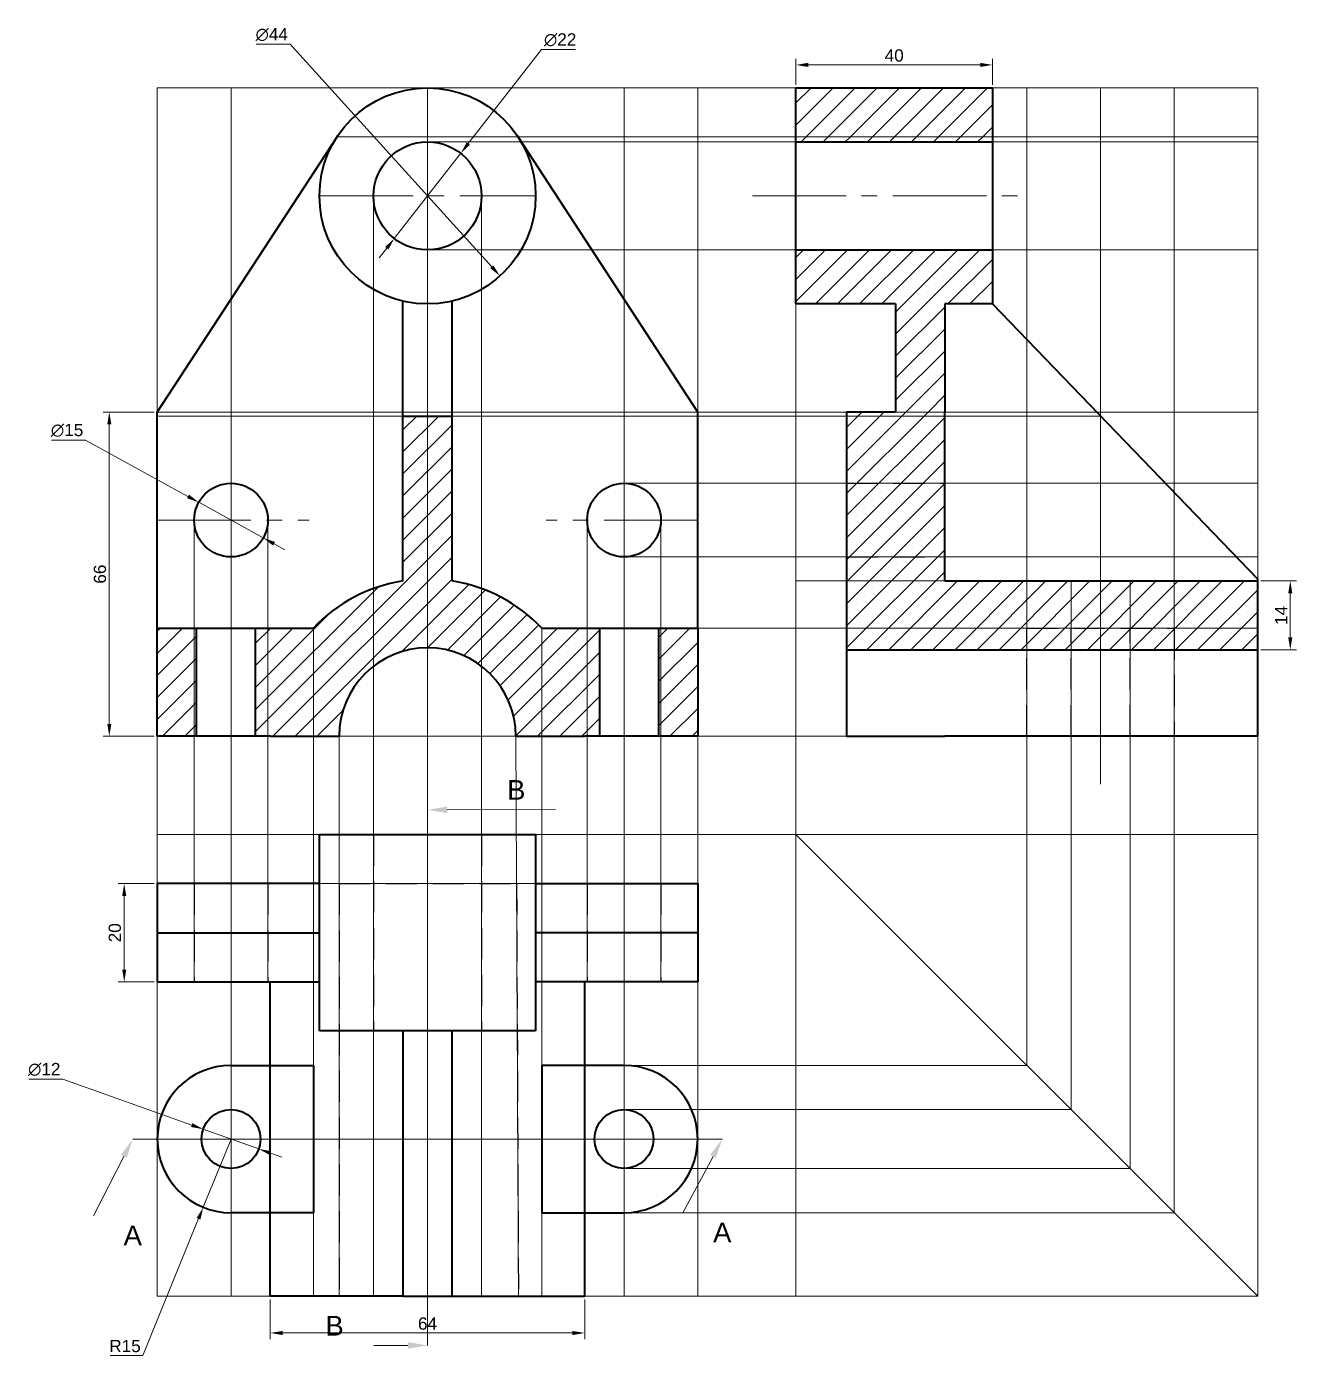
# Model space of a CAD drawing. Header units: millimetres. Extents: x 1610 to 2466, y 1959 to 2250.
# Drawn here: x 2207.5 to 2466, y 1979 to 2249.5 of the extents above; entities that cross this region are included whole.
import ezdxf
from ezdxf import colors
from ezdxf.entities.mleader import LeaderData, LeaderLine
from ezdxf.math import Vec2, Vec3

# ---------------------------------------------------------------- set-up
doc = ezdxf.new("R2010")
doc.units = ezdxf.units.MM
doc.linetypes.add('CENTER2', pattern=[28.575, 19.05, -3.175, 3.175, -3.175])
doc.linetypes.add('DASHED2', pattern=[9.525, 6.35, -3.175])
for name, color, linetype, lineweight in [('centre', 1, 'CENTER2', 20), ('dimension', 6, 'Continuous', 20), ('hidden', 3, 'DASHED2', 30), ('object', 2, 'Continuous', 40), ('projection', 5, 'Continuous', 5)]:
    doc.layers.add(name, color=color, linetype=linetype, lineweight=lineweight)
doc.styles.get("Standard").update_dxf_attribs({"font": 'arial.ttf'})
doc.dimstyles.new('ISO-25', dxfattribs={"dimtxt": 2.5, "dimasz": 2.5, "dimexe": 1.25, "dimexo": 0.625, "dimtad": 1, "dimtoh": 1, "dimdec": 1, "dimtxsty": 'Standard', "dimcen": 2.5, "dimclrd": 256, "dimclre": 256, "dimclrt": 256, "dimadec": 0, "dimazin": 0, "dimtfac": 1, "dimtdec": 1, "dimtmove": 1, "dimatfit": 1, "dimfxl": 1, "dimtfillclr": 256, "dimlwd": -1, "dimlwe": -1, "dimarcsym": 0})

# ---------------------------------------------------------------- blocks, each defined once
blk = doc.blocks.new('*D22')
at = {"layer": 'Defpoints', "color": 0, "transparency": 16777216}
for p in [(2458.16, 2136.64), (2458.16, 2122.64), (2464.79, 2122.64)]:
    blk.add_point(p, dxfattribs=at)
at = {"layer": 'dimension', "transparency": 16777216}
for p, q in [((2458.79, 2136.64), (2466.04, 2136.64)), ((2464.79, 2134.14), (2464.79, 2125.14)), ((2458.79, 2122.64), (2466.04, 2122.64))]:
    blk.add_line(p, q, dxfattribs=at)
for points in [[(2464.37, 2134.14), (2465.2, 2134.14), (2464.79, 2136.64)], [(2464.37, 2125.14), (2465.2, 2125.14), (2464.79, 2122.64)]]:
    blk.add_solid(points, dxfattribs=at)
at = {"layer": 'dimension', "transparency": 16777216, "insert": (2462.91, 2129.64), "char_height": 2.5, "attachment_point": 5, "rotation": 90}
blk.add_mtext('14', dxfattribs=at)
blk = doc.blocks.new('*D23')
at = {"layer": 'Defpoints', "color": 0, "transparency": 16777216}
for p in [(2224.38, 2171.03), (2234.16, 2171.03), (2234.16, 2105.03)]:
    blk.add_point(p, dxfattribs=at)
at = {"layer": 'dimension', "transparency": 16777216}
for p, q in [((2233.54, 2171.03), (2223.13, 2171.03)), ((2224.38, 2107.53), (2224.38, 2168.53)), ((2233.54, 2105.03), (2223.13, 2105.03))]:
    blk.add_line(p, q, dxfattribs=at)
for points in [[(2223.97, 2168.53), (2224.8, 2168.53), (2224.38, 2171.03)], [(2223.97, 2107.53), (2224.8, 2107.53), (2224.38, 2105.03)]]:
    blk.add_solid(points, dxfattribs=at)
at = {"layer": 'dimension', "transparency": 16777216, "insert": (2222.48, 2138.03), "char_height": 2.5, "attachment_point": 5, "rotation": 90}
blk.add_mtext('66', dxfattribs=at)
blk = doc.blocks.new('*D24')
at = {"layer": 'Defpoints', "color": 0, "transparency": 16777216}
for p in [(2404.16, 2241.69), (2364.16, 2237.03), (2404.16, 2237.03)]:
    blk.add_point(p, dxfattribs=at)
at = {"layer": 'dimension', "transparency": 16777216}
for p, q in [((2364.16, 2237.65), (2364.16, 2242.94)), ((2404.16, 2237.65), (2404.16, 2242.94)), ((2366.66, 2241.69), (2401.66, 2241.69))]:
    blk.add_line(p, q, dxfattribs=at)
for points in [[(2366.66, 2242.11), (2366.66, 2241.28), (2364.16, 2241.69)], [(2401.66, 2242.11), (2401.66, 2241.28), (2404.16, 2241.69)]]:
    blk.add_solid(points, dxfattribs=at)
at = {"layer": 'dimension', "transparency": 16777216, "insert": (2384.16, 2243.6), "char_height": 2.5, "attachment_point": 5}
blk.add_mtext('40', dxfattribs=at)
blk = doc.blocks.new('*D25')
at = {"layer": 'Defpoints', "color": 0, "transparency": 16777216}
for p in [(2234.16, 2075.03), (2227.42, 2055.03), (2234.16, 2055.03)]:
    blk.add_point(p, dxfattribs=at)
at = {"layer": 'dimension', "transparency": 16777216}
for p, q in [((2233.54, 2075.03), (2226.17, 2075.03)), ((2227.42, 2072.53), (2227.42, 2057.53)), ((2233.54, 2055.03), (2226.17, 2055.03))]:
    blk.add_line(p, q, dxfattribs=at)
for points in [[(2227.01, 2072.53), (2227.84, 2072.53), (2227.42, 2075.03)], [(2227.01, 2057.53), (2227.84, 2057.53), (2227.42, 2055.03)]]:
    blk.add_solid(points, dxfattribs=at)
at = {"layer": 'dimension', "transparency": 16777216, "insert": (2225.52, 2065.03), "char_height": 2.5, "attachment_point": 5, "rotation": 90}
blk.add_mtext('20', dxfattribs=at)
blk = doc.blocks.new('*D26')
at = {"layer": 'Defpoints', "color": 0, "transparency": 16777216}
for p in [(2257.16, 1991.03), (2321.16, 1991.03), (2321.16, 1983.56)]:
    blk.add_point(p, dxfattribs=at)
at = {"layer": 'dimension', "transparency": 16777216}
for p, q in [((2257.16, 1990.4), (2257.16, 1982.31)), ((2321.16, 1990.4), (2321.16, 1982.31)), ((2259.66, 1983.56), (2318.66, 1983.56))]:
    blk.add_line(p, q, dxfattribs=at)
for points in [[(2259.66, 1983.97), (2259.66, 1983.14), (2257.16, 1983.56)], [(2318.66, 1983.97), (2318.66, 1983.14), (2321.16, 1983.56)]]:
    blk.add_solid(points, dxfattribs=at)
at = {"layer": 'dimension', "transparency": 16777216, "insert": (2289.16, 1985.46), "char_height": 2.5, "attachment_point": 5}
blk.add_mtext('64', dxfattribs=at)
blk = doc.blocks.new('*D28')
at = {"layer": 'Defpoints', "color": 0, "transparency": 16777216}
for p in [(2249.16, 2023.03), (2243.5, 2009.14)]:
    blk.add_point(p, dxfattribs=at)
at = {"layer": 'dimension', "transparency": 16777216}
for p, q in [((2249.16, 2023.03), (2243.5, 2009.14)), ((2231.2, 1978.99), (2242.55, 2006.83)), ((2224.58, 1978.99), (2231.2, 1978.99))]:
    blk.add_line(p, q, dxfattribs=at)
blk.add_solid([(2242.17, 2006.98), (2242.94, 2006.67), (2243.5, 2009.14)], dxfattribs=at)
at = {"layer": 'dimension', "transparency": 16777216, "insert": (2227.58, 1980.89), "char_height": 2.5, "attachment_point": 5}
blk.add_mtext('R15', dxfattribs=at)
blk = doc.blocks.new('*D30')
at = {"layer": 'Defpoints', "color": 0, "transparency": 16777216}
for p in [(2243.51, 2025.04), (2254.82, 2021.02)]:
    blk.add_point(p, dxfattribs=at)
at = {"layer": 'dimension', "transparency": 16777216}
for p, q in [((2208, 2035.22), (2214.9, 2035.22)), ((2214.9, 2035.22), (2241.16, 2025.88)), ((2254.82, 2021.02), (2243.51, 2025.04)), ((2257.17, 2020.18), (2259.53, 2019.34))]:
    blk.add_line(p, q, dxfattribs=at)
for points in [[(2241.29, 2026.27), (2241.02, 2025.49), (2243.51, 2025.04)], [(2257.31, 2020.57), (2257.03, 2019.79), (2254.82, 2021.02)]]:
    blk.add_solid(points, dxfattribs=at)
at = {"layer": 'dimension', "transparency": 16777216, "insert": (2211.14, 2037.2), "char_height": 2.5, "attachment_point": 5}
blk.add_mtext('∅12', dxfattribs=at)
blk = doc.blocks.new('*D31')
at = {"layer": 'Defpoints', "color": 0, "transparency": 16777216}
for p in [(2242.59, 2152.65), (2255.73, 2145.41)]:
    blk.add_point(p, dxfattribs=at)
at = {"layer": 'dimension', "transparency": 16777216}
for p, q in [((2212.63, 2165.32), (2219.57, 2165.32)), ((2219.57, 2165.32), (2240.4, 2153.85)), ((2255.73, 2145.41), (2242.59, 2152.65)), ((2257.92, 2144.21), (2260.11, 2143))]:
    blk.add_line(p, q, dxfattribs=at)
for points in [[(2240.6, 2154.22), (2240.2, 2153.49), (2242.59, 2152.65)], [(2258.12, 2144.57), (2257.72, 2143.84), (2255.73, 2145.41)]]:
    blk.add_solid(points, dxfattribs=at)
at = {"layer": 'dimension', "transparency": 16777216, "insert": (2215.79, 2167.29), "char_height": 2.5, "attachment_point": 5}
blk.add_mtext('∅15', dxfattribs=at)
blk = doc.blocks.new('*D32')
at = {"layer": 'Defpoints', "color": 0, "transparency": 16777216}
for p in [(2274.4, 2231.34), (2303.93, 2198.72)]:
    blk.add_point(p, dxfattribs=at)
at = {"layer": 'dimension', "transparency": 16777216}
for p, q in [((2254.3, 2245.89), (2261.22, 2245.89)), ((2261.22, 2245.89), (2302.25, 2200.58))]:
    blk.add_line(p, q, dxfattribs=at)
blk.add_solid([(2302.56, 2200.86), (2301.94, 2200.3), (2303.93, 2198.72)], dxfattribs=at)
at = {"layer": 'dimension', "transparency": 16777216, "insert": (2257.45, 2247.86), "char_height": 2.5, "attachment_point": 5}
blk.add_mtext('∅44', dxfattribs=at)
blk = doc.blocks.new('*D33')
at = {"layer": 'Defpoints', "color": 0, "transparency": 16777216}
for p in [(2295.93, 2223.71), (2282.4, 2206.35)]:
    blk.add_point(p, dxfattribs=at)
at = {"layer": 'dimension', "transparency": 16777216}
for p, q in [((2312.39, 2244.83), (2297.46, 2225.68)), ((2319.29, 2244.83), (2312.39, 2244.83)), ((2282.4, 2206.35), (2295.93, 2223.71)), ((2280.86, 2204.38), (2279.33, 2202.41))]:
    blk.add_line(p, q, dxfattribs=at)
for points in [[(2297.13, 2225.93), (2297.79, 2225.42), (2295.93, 2223.71)], [(2280.53, 2204.64), (2281.19, 2204.13), (2282.4, 2206.35)]]:
    blk.add_solid(points, dxfattribs=at)
at = {"layer": 'dimension', "transparency": 16777216, "insert": (2316.16, 2246.8), "char_height": 2.5, "attachment_point": 5}
blk.add_mtext('∅22', dxfattribs=at)

msp = doc.modelspace()

# ---------------------------------------------------------------- hatches: boundary and pattern name
at = {"layer": 'dimension'}
h = msp.add_hatch(dxfattribs=at)
h.set_pattern_fill('ANSI31', color=256)
h.paths.add_polyline_path([(2404.16, 2237.03), (2364.16, 2237.03), (2364.16, 2227.06), (2404.16, 2227.06)])
h.paths.add_polyline_path([(2404.16, 2204.03), (2364.16, 2204.03), (2364.16, 2193.03), (2384.45, 2193.03), (2384.45, 2171.03), (2394.45, 2171.03), (2394.45, 2193.03), (2404.16, 2193.03)])
h = msp.add_hatch(dxfattribs=at)
h.set_pattern_fill('ANSI31', color=256)
h.paths.add_polyline_path([(2404.16, 2227.06), (2364.16, 2227.06), (2364.16, 2226.03), (2404.16, 2226.03)])
h = msp.add_hatch(dxfattribs=at)
h.set_pattern_fill('ANSI31', color=256)
h.paths.add_polyline_path([(2324.16, 2127.03), (2312.4, 2127.03, 0.165451), (2294.16, 2136.64), (2294.16, 2170.21), (2289.16, 2170.21), (2289.16, 2123.03, -0.414214), (2307.16, 2105.03), (2321.16, 2105.03), (2324.16, 2105.03)])
h.paths.add_polyline_path([(2344.16, 2127.03), (2336.16, 2127.03), (2336.16, 2105.03), (2344.16, 2105.03)])
h.paths.add_polyline_path([(2242.16, 2127.03), (2234.16, 2127.03), (2234.16, 2105.03), (2242.16, 2105.03)])
h.paths.add_polyline_path([(2289.16, 2123.03), (2289.16, 2170.21), (2284.16, 2170.21), (2284.16, 2136.64, 0.165451), (2265.92, 2127.03), (2254.16, 2127.03), (2254.16, 2105.03), (2257.16, 2105.03), (2271.16, 2105.03, -0.414214)])
h = msp.add_hatch(dxfattribs=at)
h.set_pattern_fill('ANSI31', color=256)
h.paths.add_polyline_path([(2394.45, 2171.03), (2374.45, 2171.03), (2374.45, 2170.21), (2394.45, 2170.21)])
h.paths.add_polyline_path([(2394.45, 2170.21), (2374.45, 2170.21), (2374.45, 2156.53), (2394.45, 2156.53)])
h.paths.add_polyline_path([(2394.45, 2156.53), (2374.45, 2156.53), (2374.45, 2141.53), (2393.66, 2141.53), (2394.45, 2141.53)])
h.paths.add_polyline_path([(2394.45, 2141.53), (2374.45, 2141.53), (2374.45, 2136.64), (2394.45, 2136.64)])
h.paths.add_polyline_path([(2426.16, 2136.64), (2394.45, 2136.64), (2374.45, 2136.64), (2374.45, 2122.64), (2426.16, 2122.64)])
h.paths.add_polyline_path([(2458.16, 2136.64), (2426.16, 2136.64), (2426.16, 2122.64), (2458.16, 2122.64)])

# ---------------------------------------------------------------- linework, layer by layer
at = {"layer": 'centre'}
for p, q in [((2289.16, 2237.03), (2289.16, 2193.03)), ((2267.16, 2215.03), (2311.16, 2215.03)), ((2355.3, 2215.03), (2412.3, 2215.03)), ((2249.16, 2171.03), (2249.16, 2094.78)), ((2329.16, 2171.03), (2329.16, 2094.78)), ((2234.16, 2149.03), (2265.04, 2149.03)), ((2344.16, 2149.03), (2313.29, 2149.03)), ((2426.16, 2141.53), (2426.16, 2095.25)), ((2249.16, 2085.03), (2249.16, 2042.9)), ((2289.16, 2085.03), (2289.16, 1991.03)), ((2329.16, 2085.03), (2329.16, 2042.9)), ((2249.16, 2038.03), (2249.16, 2008.03)), ((2329.16, 2038.03), (2329.16, 2008.03)), ((2234.16, 2023.03), (2344.16, 2023.03))]:
    msp.add_line(p, q, dxfattribs=at)
at = {"layer": 'dimension'}
for p, q in [((2289.16, 2085.03), (2289.16, 2090.03)), ((2234.16, 2023.03), (2229.16, 2023.03)), ((2344.16, 2023.03), (2349.16, 2023.03)), ((2289.16, 1991.03), (2289.16, 1981.03))]:
    msp.add_line(p, q, dxfattribs=at)
at = {"layer": 'hidden'}
for p, q in [((2374.45, 2156.53), (2394.45, 2156.53)), ((2374.45, 2141.53), (2393.66, 2141.53)), ((2411.16, 2105.03), (2411.16, 2127.03)), ((2411.16, 2127.03), (2441.16, 2127.03)), ((2420.16, 2105.03), (2420.16, 2127.03)), ((2432.16, 2105.03), (2432.16, 2127.03)), ((2441.16, 2127.03), (2441.16, 2105.03)), ((2278.16, 2085.03), (2278.16, 2045.03)), ((2300.16, 2085.03), (2300.16, 2045.03)), ((2241.66, 2075.03), (2241.66, 2055.03)), ((2256.66, 2075.03), (2256.66, 2055.03)), ((2271.16, 2075.03), (2307.29, 2075.03)), ((2271.16, 2075.03), (2271.16, 1991.03)), ((2307.29, 2075.03), (2307.66, 1991.03)), ((2321.66, 2075.03), (2321.66, 2055.03)), ((2336.66, 2075.03), (2336.66, 2055.03))]:
    msp.add_line(p, q, dxfattribs=at)
at = {"layer": 'object'}
for p, q in [((2364.16, 2237.03), (2404.16, 2237.03)), ((2364.16, 2193.03), (2364.16, 2237.03)), ((2404.16, 2237.03), (2404.16, 2193.03)), ((2381.45, 2230.06), (2381.45, 2230.06)), ((2397.45, 2230.06), (2397.45, 2230.06)), ((2234.16, 2171.03), (2270.74, 2227.06)), ((2344.16, 2171.03), (2307.58, 2227.06)), ((2384.45, 2227.06), (2384.45, 2227.06)), ((2394.45, 2227.06), (2394.45, 2227.06)), ((2364.16, 2226.03), (2404.16, 2226.03)), ((2364.16, 2204.03), (2404.16, 2204.03)), ((2284.16, 2136.64), (2284.16, 2193.61)), ((2294.16, 2136.64), (2294.16, 2193.61)), ((2384.45, 2193.03), (2364.16, 2193.03)), ((2384.45, 2193.03), (2384.45, 2171.03)), ((2404.16, 2193.03), (2394.45, 2193.03)), ((2394.45, 2193.03), (2394.45, 2171.03)), ((2458.16, 2137.03), (2404.16, 2193.03)), ((2234.16, 2127.03), (2234.16, 2171.03)), ((2284.16, 2170.21), (2294.16, 2170.21)), ((2344.16, 2127.03), (2344.16, 2171.03)), ((2384.45, 2171.03), (2374.45, 2171.03)), ((2374.45, 2171.03), (2374.45, 2105.03)), ((2394.45, 2136.64), (2394.45, 2171.03)), ((2394.45, 2136.64), (2458.16, 2136.64)), ((2458.16, 2105.03), (2458.16, 2137.03)), ((2234.16, 2105.03), (2234.16, 2127.03)), ((2234.16, 2127.03), (2265.92, 2127.03)), ((2242.16, 2105.03), (2242.16, 2127.03)), ((2254.16, 2105.03), (2254.16, 2127.03)), ((2312.4, 2127.03), (2344.16, 2127.03)), ((2324.16, 2127.03), (2324.16, 2105.03)), ((2336.16, 2127.03), (2336.16, 2105.03)), ((2344.16, 2127.03), (2344.16, 2105.03)), ((2374.45, 2122.64), (2458.16, 2122.64)), ((2257.16, 2105.03), (2234.16, 2105.03)), ((2257.16, 2105.03), (2271.16, 2105.03)), ((2307.16, 2105.03), (2321.16, 2105.03)), ((2344.16, 2105.03), (2321.16, 2105.03)), ((2374.45, 2105.03), (2394.45, 2105.03)), ((2458.16, 2105.03), (2394.45, 2105.03)), ((2458.16, 2105.03), (2458.16, 2105.03)), ((2267.16, 2045.03), (2267.16, 2085.03)), ((2267.16, 2085.03), (2289.16, 2085.03)), ((2289.16, 2085.03), (2309.16, 2085.03)), ((2309.16, 2085.03), (2311.16, 2085.03)), ((2311.16, 2085.03), (2311.16, 2045.03)), ((2267.16, 2075.03), (2234.16, 2075.03)), ((2234.16, 2075.03), (2234.16, 2065.03)), ((2311.16, 2075.03), (2344.16, 2075.03)), ((2344.16, 2075.03), (2344.16, 2065.03)), ((2234.16, 2065.03), (2234.16, 2055.03)), ((2234.16, 2065.03), (2267.16, 2065.03)), ((2344.16, 2065.03), (2311.16, 2065.03)), ((2344.16, 2065.03), (2344.16, 2055.03)), ((2234.16, 2055.03), (2267.16, 2055.03)), ((2257.16, 1991.03), (2257.16, 2055.03)), ((2344.16, 2055.03), (2311.16, 2055.03)), ((2321.16, 1991.03), (2321.16, 2055.03)), ((2311.16, 2045.03), (2267.16, 2045.03)), ((2284.16, 2045.03), (2284.16, 1991.03)), ((2294.16, 1991.03), (2294.16, 2045.03)), ((2249.16, 2038.03), (2265.92, 2038.03)), ((2265.92, 2038.03), (2265.92, 2008.03)), ((2329.16, 2038.03), (2312.4, 2038.03)), ((2312.4, 2038.03), (2312.4, 2008.03)), ((2265.92, 2008.03), (2249.16, 2008.03)), ((2312.4, 2008.03), (2329.16, 2008.03)), ((2284.16, 1991.03), (2257.16, 1991.03)), ((2284.16, 1991.03), (2294.16, 1991.03)), ((2294.16, 1991.03), (2321.16, 1991.03))]:
    msp.add_line(p, q, dxfattribs=at)
for centre, radius in [((2289.16, 2215.03), 22), ((2289.16, 2215.03), 11), ((2249.16, 2149.03), 7.5), ((2329.16, 2149.03), 7.5), ((2249.16, 2023.03), 6), ((2329.16, 2023.03), 6)]:
    msp.add_circle(centre, radius, dxfattribs=at)
for centre, radius, start, end in [((2289.16, 2105.03), 32, 98.9893, 136.5675), ((2289.16, 2105.03), 32, 43.4325, 81.0107), ((2289.16, 2105.03), 18, 0, 180), ((2249.16, 2023.03), 15, 90, 270), ((2329.16, 2023.03), 15, 270, 90)]:
    msp.add_arc(centre, radius, start, end, dxfattribs=at)
at = {"layer": 'projection'}
for p, q in [((2234.16, 2237.03), (2344.16, 2237.03)), ((2234.16, 2237.03), (2234.16, 2105.03)), ((2249.16, 2105.03), (2249.16, 2237.03)), ((2289.16, 1991.03), (2289.16, 2237.03)), ((2329.16, 2105.03), (2329.16, 2237.03)), ((2344.16, 2105.03), (2344.16, 2237.03)), ((2344.16, 2237.03), (2364.16, 2237.03)), ((2364.16, 2237.03), (2364.16, 2105.03)), ((2364.16, 2237.03), (2458.16, 2237.03)), ((2411.16, 2038.03), (2411.16, 2237.03)), ((2426.16, 2105.03), (2426.16, 2237.03)), ((2441.16, 2008.03), (2441.16, 2237.03)), ((2458.16, 2237.03), (2458.16, 2105.03)), ((2270.74, 2227.06), (2458.16, 2227.06)), ((2364.45, 2227.06), (2364.45, 2227.06)), ((2289.16, 2226.03), (2458.16, 2226.03)), ((2278.16, 2215.03), (2278.16, 1991.03)), ((2300.16, 2215.03), (2300.16, 1991.03)), ((2289.16, 2204.03), (2458.16, 2204.03)), ((2234.16, 2171.03), (2458.16, 2171.03)), ((2426.16, 2170.21), (2234.16, 2170.21)), ((2329.16, 2156.53), (2458.16, 2156.53)), ((2241.66, 2149.03), (2241.66, 2055.03)), ((2256.66, 2149.03), (2256.66, 2055.03)), ((2321.66, 2149.03), (2321.66, 2055.03)), ((2336.66, 2149.03), (2336.66, 2055.03)), ((2329.16, 2141.53), (2458.16, 2141.53)), ((2458.16, 2136.64), (2364.16, 2136.64)), ((2420.16, 2029.03), (2420.16, 2136.64)), ((2432.16, 2017.03), (2432.16, 2136.64)), ((2265.92, 2127.03), (2265.92, 1991.03)), ((2312.4, 2127.03), (2312.4, 1991.03)), ((2344.16, 2127.03), (2458.16, 2127.03)), ((2234.16, 2105.03), (2344.16, 2105.03)), ((2234.16, 2105.03), (2234.16, 2085.03)), ((2271.16, 2105.03), (2271.16, 1991.03)), ((2307.16, 2105.03), (2307.66, 1991.03)), ((2364.16, 2105.03), (2344.16, 2105.03)), ((2344.16, 2085.03), (2344.16, 2105.03)), ((2458.16, 2105.03), (2364.16, 2105.03)), ((2364.16, 2085.03), (2364.16, 2105.03)), ((2458.16, 2085.03), (2458.16, 2105.03)), ((2249.16, 2094.78), (2249.16, 1991.03)), ((2329.16, 2094.78), (2329.16, 1991.03)), ((2234.16, 2085.03), (2344.16, 2085.03)), ((2234.16, 2085.03), (2234.16, 1991.03)), ((2344.16, 2085.03), (2364.16, 2085.03)), ((2344.16, 1991.03), (2344.16, 2085.03)), ((2364.16, 2085.03), (2458.16, 2085.03)), ((2364.16, 1991.03), (2364.16, 2085.03)), ((2364.16, 2085.03), (2458.16, 1991.03)), ((2458.16, 2085.03), (2458.16, 1991.03)), ((2267.16, 2075.03), (2311.16, 2075.03)), ((2329.16, 2038.03), (2411.16, 2038.03)), ((2329.16, 2029.03), (2420.16, 2029.03)), ((2234.16, 2023.03), (2344.16, 2023.03)), ((2329.16, 2017.03), (2432.16, 2017.03)), ((2329.16, 2008.03), (2441.16, 2008.03)), ((2234.16, 1991.03), (2344.16, 1991.03)), ((2344.16, 1991.03), (2364.16, 1991.03)), ((2458.16, 1991.03), (2364.16, 1991.03))]:
    msp.add_line(p, q, dxfattribs=at)

# ---------------------------------------------------------------- dimensions: what is measured, and where the dimension line sits
at = {"layer": 'dimension'}
for p1, p2, picture, middle in [((2274.4, 2231.34), (2303.93, 2198.72), '*D32', (2261.22, 2245.89)), ((2282.4, 2206.35), (2295.93, 2223.71), '*D33', (2312.39, 2244.83)), ((2255.73, 2145.41), (2242.59, 2152.65), '*D31', (2219.57, 2165.32)), ((2254.82, 2021.02), (2243.51, 2025.04), '*D30', (2214.9, 2035.22))]:
    dim = msp.add_diameter_dim_2p(p1=p1, p2=p2, dimstyle='ISO-25', dxfattribs=at)
    dim.commit()
    dim.dimension.update_dxf_attribs({"geometry": picture, "text_midpoint": middle, "dimtype": 163})
for base, p1, p2, picture, middle in [((2404.16, 2241.69), (2364.16, 2237.03), (2404.16, 2237.03), '*D24', (2384.16, 2243.6)), ((2321.16, 1983.56), (2257.16, 1991.03), (2321.16, 1991.03), '*D26', (2289.16, 1985.46))]:
    dim = msp.add_linear_dim(base=base, p1=p1, p2=p2, dimstyle='ISO-25', dxfattribs=at)
    dim.commit()
    dim.dimension.update_dxf_attribs({"geometry": picture, "text_midpoint": middle})
for base, p1, p2, picture, middle in [((2224.38, 2171.03), (2234.16, 2105.03), (2234.16, 2171.03), '*D23', (2222.48, 2138.03)), ((2464.79, 2122.64), (2458.16, 2136.64), (2458.16, 2122.64), '*D22', (2462.91, 2129.64)), ((2227.42, 2055.03), (2234.16, 2075.03), (2234.16, 2055.03), '*D25', (2225.52, 2065.03))]:
    dim = msp.add_linear_dim(base=base, p1=p1, p2=p2, angle=90, dimstyle='ISO-25', dxfattribs=at)
    dim.commit()
    dim.dimension.update_dxf_attribs({"geometry": picture, "text_midpoint": middle})
dim = msp.add_radius_dim(center=(2249.16, 2023.03), mpoint=(2243.5, 2009.14), dimstyle='ISO-25', dxfattribs=at)
dim.commit()
dim.dimension.update_dxf_attribs({"geometry": '*D28', "text_midpoint": (2231.2, 1978.99), "dimtype": 164})

# ---------------------------------------------------------------- leaders
ml = msp.add_multileader_mtext('Standard', dxfattribs=at)
ml.set_content('B', color=256)
ml.set_leader_properties(color=256, linetype='ByLayer', lineweight=-1)
ml.build(insert=Vec2(0, 0))
ml.multileader.update_dxf_attribs({"has_dogleg": 0, "text_attachment_direction": 1})
ctx = ml.context
ctx.base_point, ctx.plane_origin = Vec3(2307.23, 2090.11), Vec3(2289.16, 2090.03)
ctx.text_align_type = 1
notes = []
notes.append((ctx, [(0, (1, 1, 0), (2307.23, 2090.11), (1, 0), 8, [(0, [(2289.16, 2090.03)], 0, [])])]))
ctx.mtext.insert, ctx.mtext.alignment, ctx.mtext.flow_direction = Vec3(2307.23, 2096.11), 2, 5
ml = msp.add_multileader_mtext('Standard', dxfattribs=at)
ml.set_content('A', color=256)
ml.set_leader_properties(color=256, linetype='ByLayer', lineweight=-1)
ml.build(insert=Vec2(0, 0))
ml.multileader.update_dxf_attribs({"has_dogleg": 0, "text_attachment_direction": 1})
ctx = ml.context
ctx.base_point, ctx.plane_origin = Vec3(2229.16, 1999.42), Vec3(2229.16, 2023.03)
ctx.text_align_type = 1
notes.append((ctx, [(0, (1, 1, 0), (2229.16, 2007.42), (-1, 0), 8, [(0, [(2229.16, 2023.03)], 0, [])])]))
ctx.mtext.insert, ctx.mtext.alignment, ctx.mtext.flow_direction = Vec3(2229.16, 2005.42), 2, 5
ml = msp.add_multileader_mtext('Standard', dxfattribs=at)
ml.set_content('A', color=256)
ml.set_leader_properties(color=256, linetype='ByLayer', lineweight=-1)
ml.build(insert=Vec2(0, 0))
ml.multileader.update_dxf_attribs({"has_dogleg": 0, "text_attachment_direction": 1})
ctx = ml.context
ctx.base_point, ctx.plane_origin = Vec3(2349.16, 2000.03), Vec3(2349.16, 2023.03)
ctx.text_align_type = 1
notes.append((ctx, [(0, (1, 1, 0), (2349.16, 2008.03), (-1, 0), 8, [(0, [(2349.16, 2023.03)], 0, [])])]))
ctx.mtext.insert, ctx.mtext.alignment, ctx.mtext.flow_direction = Vec3(2349.16, 2006.03), 2, 5
ml = msp.add_multileader_mtext('Standard', dxfattribs=at)
ml.set_content('B', color=256)
ml.set_leader_properties(color=256, linetype='ByLayer', lineweight=-1)
ml.build(insert=Vec2(0, 0))
ml.multileader.update_dxf_attribs({"has_dogleg": 0, "text_attachment_direction": 1})
ctx = ml.context
ctx.base_point, ctx.plane_origin = Vec3(2270.23, 1981.03), Vec3(2289.16, 1981.03)
ctx.text_align_type = 1
notes.append((ctx, [(0, (1, 1, 0), (2270.23, 1981.03), (1, 0), 8, [(0, [(2289.16, 1981.03)], 0, [])])]))
ctx.mtext.insert, ctx.mtext.alignment, ctx.mtext.flow_direction = Vec3(2270.23, 1987.03), 2, 5
for ctx, leaders in notes:
    for number, flags, end, landing, length, lines in leaders:
        leader = LeaderData()
        leader.index, (leader.has_last_leader_line, leader.has_dogleg_vector, leader.attachment_direction) = number, flags
        leader.last_leader_point, leader.dogleg_vector, leader.dogleg_length = Vec3(end), Vec3(landing), length
        for number, points, colour, breaks in lines:
            line = LeaderLine()
            line.index, line.vertices, line.color, line.breaks = number, Vec3.list(points), colors.encode_raw_color(colour), breaks
            leader.lines.append(line)
        ctx.leaders.append(leader)

doc.saveas('drawing.dxf')
